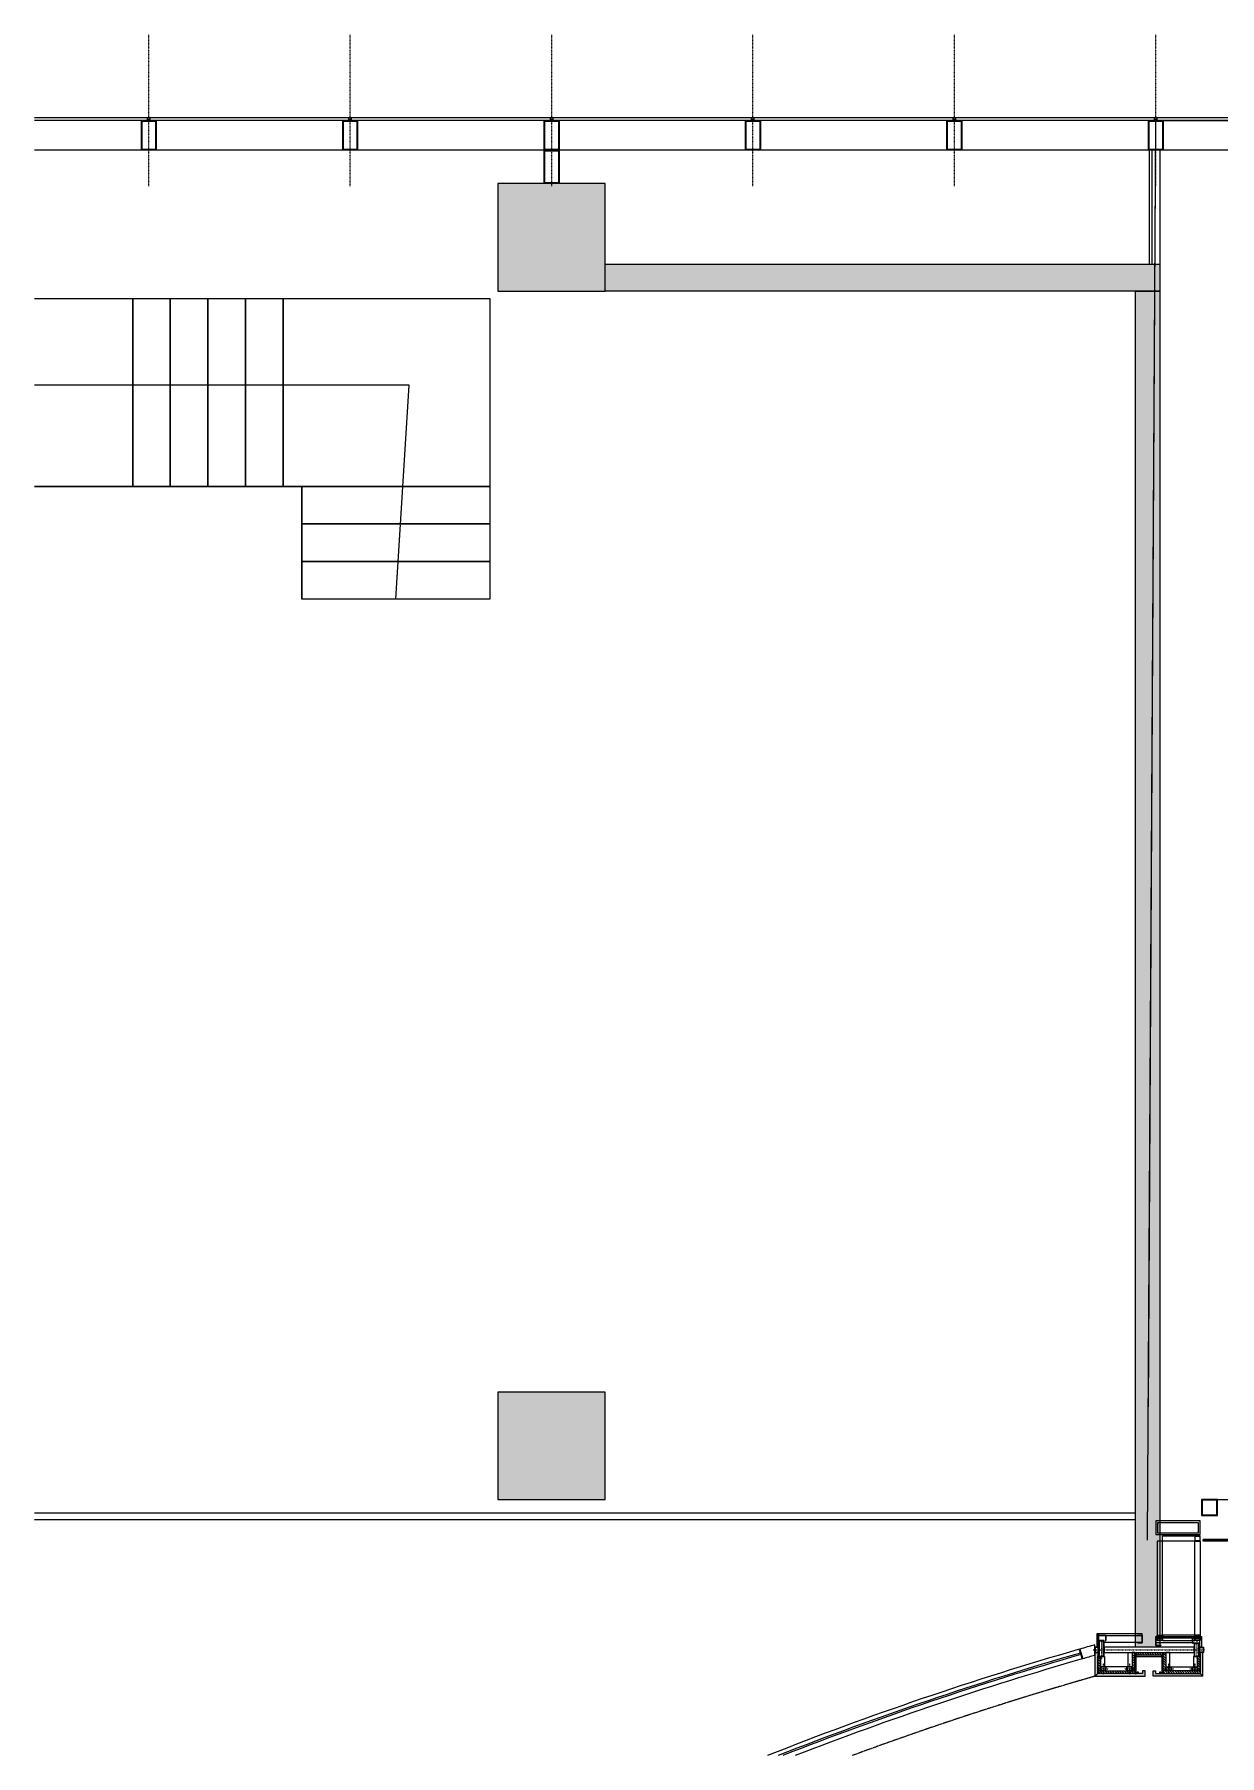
# Model space of a CAD drawing. Header units: inches. Extents: x 19839 to 37459, y -6108 to 838.
# Drawn here: x 33058 to 33940, y -4629 to -3347 of the extents above; entities that cross this region are included whole.
import ezdxf

# ---------------------------------------------------------------- set-up
doc = ezdxf.new("R2010")
doc.units = ezdxf.units.IN
doc.header["$MEASUREMENT"] = 0
for name, pattern in [('DASHDOTX2', [50.8, 25.4, -12.7, 0, -12.7]), ('DASHED2', [0.375, 0.25, -0.125]), ('HIDDEN', [0.375, 0.25, -0.125])]:
    doc.linetypes.add(name, pattern=pattern)
for name, color, linetype in [('0-lns-vlf', 9, 'Continuous'), ('01_Existing Wall Hatch', 251, 'Continuous'), ('192L00F11-S$1$2-sps-rcn', 2, 'Continuous'), ('2-SPS-ALC', 3, 'Continuous'), ('2-sps-stc', 3, 'Continuous'), ('2-SPS-VLF', 11, 'Continuous'), ('3-opn-gls', 4, 'Continuous'), ('4-fns-swf', 13, 'Continuous'), ('AVM-AHSAP-PRO TARAMA', 250, 'Continuous'), ('AVM-AHSAP-PRO0.1', 1, 'Continuous'), ('AVM-AYDINLATMA', 3, 'Continuous'), ('AVM-CELIK-PROFIL0.1', 1, 'Continuous'), ('AVM-DUV-ALCIPAN-PROFIL0.1', 1, 'Continuous'), ('AVM-DUV-ALCIPAN0.2', 2, 'Continuous'), ('AVM-GORUNUS-USTTE-HIDDEN', 251, 'HIDDEN'), ('AVM-TASYUNU-BATT0.2', 2, 'BATTING'), ('AVM100_02_CELIK PROFIL0.2', 2, 'Continuous'), ('AVM100_02_CELIK-PROFIL', 251, 'Continuous'), ('AVM100_02_CELIK-PROFIL VITRIN', 2, 'Continuous'), ('AVM100_02_DUVAR-ALCIPAN0075', 24, 'Continuous'), ('AVM100_02_DUVAR_MASIF19CM', 3, 'Continuous'), ('AVM100_02_KAPEN-CAM-GORUNUS', 253, 'Continuous'), ('AVM100_CEPHE_CELIK-TASIYICI-DUSEY', 2, 'Continuous'), ('AVM100_CEPHE_CELIK-TASIYICI-YATAY', 112, 'Continuous'), ('AVM20-AHSAP KAPLAMA02', 252, 'Continuous'), ('AVM5-AKS-CELIK0.15', 11, 'DASHDOTX2'), ('DUVAR', 3, 'Continuous')]:
    doc.layers.add(name, color=color, linetype=linetype)
doc.layers.add('m_Merdiven', color=6, linetype='Continuous', lineweight=5)
doc.linetypes.add('BATTING', pattern='A,0.00254,-2.54,[134,ltypeshp.shx,S=2.54,R=0,X=-2.54,Y=0],-5.08,[134,ltypeshp.shx,S=2.54,R=180,X=2.54,Y=0],-2.54', length=10.16254)

# ---------------------------------------------------------------- blocks, each defined once
blk = doc.blocks.new('asma 2')
at = {"layer": '01_Existing Wall Hatch'}
h = blk.add_hatch(color=0, dxfattribs=at)
h.dxf.hatch_style = 1
h.paths.add_polyline_path([(37903.7, 4634), (37823.7, 4634), (37823.7, 4554), (37903.7, 4554)])
h = blk.add_hatch(color=0, dxfattribs=at)
h.dxf.hatch_style = 1
h.paths.add_polyline_path([(37903.7, 4574), (38316.7, 4574), (38316.7, 4554), (37903.7, 4554)])
h = blk.add_hatch(color=0, dxfattribs=at)
h.dxf.hatch_style = 1
h.paths.add_polyline_path([(38298.7, 4554), (38316.7, 4554), (38316.7, 3544), (38298.7, 3544)])
h = blk.add_hatch(color=0, dxfattribs=at)
h.dxf.hatch_style = 1
h.paths.add_polyline_path([(37903.7, 3734), (37823.7, 3734), (37823.7, 3654), (37903.7, 3654)])
at = {"layer": 'AVM20-AHSAP KAPLAMA02'}
for points in [[(38268.7, 3522.5), (38268.7, 3540), (38270.6, 3540), (38270.6, 3524.4)], [(38298.2, 3524.4), (38299.2, 3524.4), (38299.2, 3538), (38298.2, 3538)], [(38318.2, 3537), (38318.2, 3538), (38299.2, 3538), (38299.2, 3537)], [(38318.2, 3524.4), (38319.2, 3524.4), (38319.2, 3538), (38318.2, 3538)], [(38348.7, 3522.5), (38348.7, 3540), (38346.8, 3540), (38346.8, 3524.4)], [(38303.8, 3526.3), (38303.8, 3524.4), (38270.6, 3524.4), (38268.7, 3522.5), (38305.7, 3522.5), (38305.7, 3526.3)], [(38311.7, 3526.3), (38313.6, 3526.3), (38313.6, 3524.4), (38346.8, 3524.4), (38348.7, 3522.5), (38311.7, 3522.5)]]:
    blk.add_hatch(color=0, dxfattribs=at).paths.add_polyline_path(points)
at = {"color": 0}
for p, q in [((38349.2, 3624.3, 0), (38349.1, 3624.2, 0)), ((38349.1, 3623, 0), (38349.1, 3624.2, 0)), ((38404.8, 3623.7), (38349.1, 3623.7)), ((38404.8, 3623.5), (38349.1, 3623.5)), ((38349.2, 3622.9, 0), (38349.1, 3623, 0)), ((38404.7, 3624.3), (38349.2, 3624.3)), ((38404.7, 3622.9), (38349.2, 3622.9))]:
    blk.add_line(p, q, dxfattribs=at)
at = {"layer": '0-lns-vlf', "color": 0, "linetype": 'DASHED2', "ltscale": 0.05}
for p, q in [((37563.7, 4632, 0), (37563.7, 4745.1, 0)), ((37713.7, 4632, 0), (37713.7, 4745.1, 0)), ((37863.8, 4632, 0), (37863.8, 4745.1, 0)), ((38013.7, 4632, 0), (38013.7, 4745.1, 0)), ((38163.7, 4632, 0), (38163.7, 4745.1, 0)), ((38313.7, 4632, 0), (38313.7, 4745.1, 0))]:
    blk.add_line(p, q, dxfattribs=at)
at = {"layer": '192L00F11-S$1$2-sps-rcn', "color": 0}
for p, q in [((37823.7, 4634, 0), (37823.7, 4554, 0)), ((37903.7, 4634, 0), (37823.7, 4634, 0)), ((37903.7, 4554, 0), (37903.7, 4634, 0)), ((37823.7, 4554, 0), (37903.7, 4554, 0)), ((37823.7, 3734, 0), (37823.7, 3654, 0)), ((37903.7, 3734, 0), (37823.7, 3734, 0)), ((37903.7, 3654, 0), (37903.7, 3734, 0)), ((37823.7, 3654, 0), (37903.7, 3654, 0))]:
    blk.add_line(p, q, dxfattribs=at)
at = {"layer": '2-SPS-ALC', "color": 0}
for p, q in [((37558.2, 4681, 0), (37569.2, 4681, 0)), ((37558.2, 4659, 0), (37558.2, 4681, 0)), ((37558.7, 4680.5, 0), (37568.7, 4680.5, 0)), ((37558.7, 4659.5, 0), (37558.7, 4680.5, 0)), ((37568.7, 4680.5, 0), (37568.7, 4659.5, 0)), ((37569.2, 4681, 0), (37569.2, 4659, 0)), ((37708.2, 4681, 0), (37719.2, 4681, 0)), ((37708.2, 4659, 0), (37708.2, 4681, 0)), ((37708.7, 4680.5, 0), (37718.7, 4680.5, 0)), ((37708.7, 4659.5, 0), (37708.7, 4680.5, 0)), ((37718.7, 4680.5, 0), (37718.7, 4659.5, 0)), ((37719.2, 4681, 0), (37719.2, 4659, 0)), ((37858.3, 4659, 0), (37858.3, 4681, 0)), ((37858.3, 4681, 0), (37869.3, 4681, 0)), ((37858.8, 4680.5, 0), (37868.8, 4680.5, 0)), ((37858.8, 4659.5, 0), (37858.8, 4680.5, 0)), ((37868.8, 4680.5, 0), (37868.8, 4659.5, 0)), ((37869.3, 4681, 0), (37869.3, 4659, 0)), ((38008.2, 4681, 0), (38019.2, 4681, 0)), ((38008.2, 4659, 0), (38008.2, 4681, 0)), ((38008.7, 4680.5, 0), (38018.7, 4680.5, 0)), ((38008.7, 4659.5, 0), (38008.7, 4680.5, 0)), ((38018.7, 4680.5, 0), (38018.7, 4659.5, 0)), ((38019.2, 4681, 0), (38019.2, 4659, 0)), ((38158.2, 4681, 0), (38169.2, 4681, 0)), ((38158.2, 4659, 0), (38158.2, 4681, 0)), ((38158.7, 4680.5, 0), (38168.7, 4680.5, 0)), ((38158.7, 4659.5, 0), (38158.7, 4680.5, 0)), ((38168.7, 4680.5, 0), (38168.7, 4659.5, 0)), ((38169.2, 4681, 0), (38169.2, 4659, 0)), ((38308.2, 4681, 0), (38319.2, 4681, 0)), ((38308.2, 4659, 0), (38308.2, 4681, 0)), ((38308.7, 4680.5, 0), (38318.7, 4680.5, 0)), ((38308.7, 4659.5, 0), (38308.7, 4680.5, 0)), ((38318.7, 4680.5, 0), (38318.7, 4659.5, 0)), ((38319.2, 4681, 0), (38319.2, 4659, 0)), ((37569.2, 4659, 0), (37558.2, 4659, 0)), ((37568.7, 4659.5, 0), (37558.7, 4659.5, 0)), ((37719.2, 4659, 0), (37708.2, 4659, 0)), ((37718.7, 4659.5, 0), (37708.7, 4659.5, 0)), ((37869.3, 4659, 0), (37858.3, 4659, 0)), ((37868.8, 4659.5, 0), (37858.8, 4659.5, 0)), ((38019.2, 4659, 0), (38008.2, 4659, 0)), ((38018.7, 4659.5, 0), (38008.7, 4659.5, 0)), ((38169.2, 4659, 0), (38158.2, 4659, 0)), ((38168.7, 4659.5, 0), (38158.7, 4659.5, 0)), ((38319.2, 4659, 0), (38308.2, 4659, 0)), ((38318.7, 4659.5, 0), (38308.7, 4659.5, 0))]:
    blk.add_line(p, q, dxfattribs=at)
at = {"layer": '2-sps-stc', "color": 0}
for p, q in [((37858.3, 4659, 0), (37869.3, 4659, 0)), ((37858.3, 4634, 0), (37858.3, 4659, 0)), ((37858.8, 4658.5, 0), (37868.8, 4658.5, 0)), ((37858.8, 4634.5, 0), (37858.8, 4658.5, 0)), ((37868.8, 4658.5, 0), (37868.8, 4634.5, 0)), ((37869.3, 4659, 0), (37869.3, 4634, 0)), ((37869.3, 4634, 0), (37858.3, 4634, 0)), ((37868.8, 4634.5, 0), (37858.8, 4634.5, 0)), ((37478.5, 3644, 0), (38298.7, 3644, 0)), ((37478.5, 3639, 0), (38298.7, 3639, 0))]:
    blk.add_line(p, q, dxfattribs=at)
at = {"layer": '2-SPS-VLF', "color": 0, "linetype": 'ByBlock'}
blk.add_line((40720.8, 4659, 0), (37478.5, 4659, 0), dxfattribs=at)
at = {"layer": '3-opn-gls', "color": 0}
for p, q in [((40744.8, 4683, 0), (37478.5, 4683, 0)), ((40742.8, 4681, 0), (37478.5, 4681, 0)), ((37562.7, 4681, 0), (37562.7, 4683, 0)), ((37564.7, 4681, 0), (37564.7, 4683, 0)), ((37712.7, 4681, 0), (37712.7, 4683, 0)), ((37714.7, 4681, 0), (37714.7, 4683, 0)), ((37862.8, 4681, 0), (37862.8, 4683, 0)), ((37864.8, 4681, 0), (37864.8, 4683, 0)), ((38012.7, 4681, 0), (38012.7, 4683, 0)), ((38014.7, 4681, 0), (38014.7, 4683, 0)), ((38162.7, 4681, 0), (38162.7, 4683, 0)), ((38164.7, 4681, 0), (38164.7, 4683, 0)), ((38312.7, 4681, 0), (38312.7, 4683, 0)), ((38314.7, 4681, 0), (38314.7, 4683, 0))]:
    blk.add_line(p, q, dxfattribs=at)
at = {"layer": '4-fns-swf', "color": 0}
for p, q in [((38308.7, 4659, 0), (38308.7, 4574, 0)), ((38310.7, 4659, 0), (38310.7, 4574, 0)), ((38316.7, 4659, 0), (38316.7, 4574, 0)), ((38316.7, 4659, 0), (38316.7, 4574, 0))]:
    blk.add_line(p, q, dxfattribs=at)
at = {"layer": 'AVM-AHSAP-PRO TARAMA', "color": 0}
for p, q in [((38298.2, 3536.9, 0), (38296.2, 3538.9, 0)), ((38298.2, 3538.7, 0), (38297, 3540, 0)), ((38300, 3538, 0), (38298.2, 3539.7, 0)), ((38301.8, 3538, 0), (38299.8, 3540, 0)), ((38303.6, 3538, 0), (38301.6, 3540, 0)), ((38305.4, 3538, 0), (38303.4, 3540, 0)), ((38307.2, 3538, 0), (38305.2, 3540, 0)), ((38309, 3538, 0), (38307, 3540, 0)), ((38310.8, 3538, 0), (38308.8, 3540, 0)), ((38312.6, 3538, 0), (38310.6, 3540, 0)), ((38314.4, 3538, 0), (38312.4, 3540, 0)), ((38316.2, 3538, 0), (38314.2, 3540, 0)), ((38318, 3538, 0), (38316, 3540, 0)), ((38319.2, 3538.5, 0), (38317.8, 3540, 0)), ((38321.2, 3537.5, 0), (38319.2, 3539.5, 0)), ((38321.2, 3539.3, 0), (38320.6, 3540, 0)), ((38272.6, 3534.8, 0), (38270.6, 3536.8, 0)), ((38272.6, 3533, 0), (38270.6, 3535, 0)), ((38272.6, 3531.2, 0), (38270.6, 3533.2, 0)), ((38272.6, 3529.4, 0), (38270.6, 3531.4, 0)), ((38272.6, 3527.6, 0), (38270.6, 3529.6, 0)), ((38272.1, 3526.4, 0), (38270.6, 3527.8, 0)), ((38272.3, 3524.4, 0), (38270.6, 3526, 0)), ((38274.1, 3524.4, 0), (38272.1, 3526.4, 0)), ((38272.6, 3536.6, 0), (38272.3, 3537, 0)), ((38275.9, 3524.4, 0), (38273.9, 3526.4, 0)), ((38277.7, 3524.4, 0), (38275.7, 3526.4, 0)), ((38279.5, 3524.4, 0), (38277.5, 3526.4, 0)), ((38281.3, 3524.4, 0), (38279.3, 3526.4, 0)), ((38283.1, 3524.4, 0), (38281.1, 3526.4, 0)), ((38284.9, 3524.4, 0), (38282.9, 3526.4, 0)), ((38286.7, 3524.4, 0), (38284.7, 3526.4, 0)), ((38288.5, 3524.4, 0), (38286.5, 3526.4, 0)), ((38290.3, 3524.4, 0), (38288.3, 3526.4, 0)), ((38292.1, 3524.4, 0), (38290.1, 3526.4, 0)), ((38293.9, 3524.4, 0), (38291.9, 3526.4, 0)), ((38295.7, 3524.4, 0), (38293.7, 3526.4, 0)), ((38297.5, 3524.4, 0), (38295.5, 3526.4, 0)), ((38298.2, 3535.1, 0), (38296.2, 3537.1, 0)), ((38298.2, 3533.3, 0), (38296.2, 3535.3, 0)), ((38298.2, 3531.5, 0), (38296.2, 3533.5, 0)), ((38298.2, 3529.7, 0), (38296.2, 3531.7, 0)), ((38298.2, 3528, 0), (38296.2, 3530, 0)), ((38298, 3526.4, 0), (38296.2, 3528.2, 0)), ((38296.2, 3526.4, 0), (38296.2, 3526.4, 0)), ((38298.2, 3525.4, 0), (38297.2, 3526.4, 0)), ((38321.2, 3535.7, 0), (38319.2, 3537.7, 0)), ((38321.2, 3533.9, 0), (38319.2, 3535.9, 0)), ((38321.2, 3532.1, 0), (38319.2, 3534.1, 0)), ((38321.2, 3530.3, 0), (38319.2, 3532.3, 0)), ((38321.2, 3528.5, 0), (38319.2, 3530.5, 0)), ((38321.2, 3526.7, 0), (38319.2, 3528.7, 0)), ((38319.8, 3526.4, 0), (38319.2, 3526.9, 0)), ((38320.8, 3524.4, 0), (38319.2, 3525.9, 0)), ((38322.6, 3524.4, 0), (38320.6, 3526.4, 0)), ((38324.4, 3524.4, 0), (38322.4, 3526.4, 0)), ((38326.2, 3524.4, 0), (38324.2, 3526.4, 0)), ((38328, 3524.4, 0), (38326, 3526.4, 0)), ((38329.8, 3524.4, 0), (38327.8, 3526.4, 0)), ((38331.6, 3524.4, 0), (38329.6, 3526.4, 0)), ((38333.4, 3524.4, 0), (38331.4, 3526.4, 0)), ((38335.2, 3524.4, 0), (38333.2, 3526.4, 0)), ((38337, 3524.4, 0), (38335, 3526.4, 0)), ((38338.8, 3524.4, 0), (38336.8, 3526.4, 0)), ((38340.6, 3524.4, 0), (38338.6, 3526.4, 0)), ((38342.4, 3524.4, 0), (38340.4, 3526.4, 0)), ((38344.1, 3524.4, 0), (38342.1, 3526.4, 0)), ((38345.9, 3524.4, 0), (38343.9, 3526.4, 0)), ((38346.8, 3534.2, 0), (38344.8, 3536.2, 0)), ((38346.8, 3532.4, 0), (38344.8, 3534.4, 0)), ((38346.8, 3530.6, 0), (38344.8, 3532.6, 0)), ((38346.8, 3528.8, 0), (38344.8, 3530.8, 0)), ((38346.8, 3527, 0), (38344.8, 3529, 0)), ((38345.7, 3526.4, 0), (38344.8, 3527.3, 0)), ((38346.8, 3525.3, 0), (38345.7, 3526.4, 0)), ((38346.8, 3536, 0), (38345.9, 3537, 0))]:
    blk.add_line(p, q, dxfattribs=at)
at = {"layer": 'AVM-AHSAP-PRO0.1', "color": 0}
for p, q in [((38268.7, 3522.5, 0), (38268.7, 3540, 0)), ((38268.7, 3540, 0), (38268.7, 3540, 0)), ((38268.7, 3540, 0), (38268.7, 3540, 0)), ((38268.7, 3540, 0), (38270.6, 3540, 0)), ((38270.6, 3540, 0), (38270.6, 3524.4, 0)), ((38298.2, 3540, 0), (38296.2, 3540, 0)), ((38296.2, 3540, 0), (38296.2, 3526.4, 0)), ((38298.2, 3540, 0), (38319.2, 3540, 0)), ((38298.2, 3538, 0), (38298.2, 3540, 0)), ((38298.2, 3526.4, 0), (38298.2, 3540, 0)), ((38299.2, 3538, 0), (38298.2, 3538, 0)), ((38298.2, 3538, 0), (38298.2, 3524.4, 0)), ((38319.2, 3538, 0), (38298.2, 3538, 0)), ((38318.2, 3538, 0), (38299.2, 3538, 0)), ((38299.2, 3538, 0), (38299.2, 3537, 0)), ((38299.2, 3524.4, 0), (38299.2, 3538, 0)), ((38318.2, 3537, 0), (38318.2, 3538, 0)), ((38319.2, 3538, 0), (38318.2, 3538, 0)), ((38318.2, 3538, 0), (38318.2, 3524.4, 0)), ((38319.2, 3540, 0), (38319.2, 3538, 0)), ((38319.2, 3526.4, 0), (38319.2, 3540, 0)), ((38319.2, 3540, 0), (38321.2, 3540, 0)), ((38319.2, 3524.4, 0), (38319.2, 3538, 0)), ((38321.2, 3540, 0), (38321.2, 3526.4, 0)), ((38348.7, 3540, 0), (38346.8, 3540, 0)), ((38346.8, 3540, 0), (38346.8, 3524.4, 0)), ((38348.7, 3522.5, 0), (38348.7, 3540, 0)), ((38348.7, 3540, 0), (38348.7, 3540, 0)), ((38348.7, 3540, 0), (38348.7, 3540, 0)), ((38270.6, 3526.4, 0), (38270.6, 3537, 0)), ((38270.6, 3537, 0), (38272.6, 3537, 0)), ((38272.6, 3526.4, 0), (38270.6, 3526.4, 0)), ((38270.6, 3526.4, 0), (38298.2, 3526.4, 0)), ((38270.6, 3524.4, 0), (38270.6, 3526.4, 0)), ((38272.6, 3537, 0), (38272.6, 3526.4, 0)), ((38296.2, 3526.4, 0), (38298.2, 3526.4, 0)), ((38298.2, 3526.4, 0), (38298.2, 3524.4, 0)), ((38299.2, 3537, 0), (38318.2, 3537, 0)), ((38303.8, 3526.3, 0), (38303.8, 3524.4, 0)), ((38305.7, 3526.3, 0), (38303.8, 3526.3, 0)), ((38305.7, 3522.5, 0), (38305.7, 3526.3, 0)), ((38311.7, 3526.3, 0), (38313.6, 3526.3, 0)), ((38311.7, 3522.5, 0), (38311.7, 3526.3, 0)), ((38313.6, 3526.3, 0), (38313.6, 3524.4, 0)), ((38321.2, 3526.4, 0), (38319.2, 3526.4, 0)), ((38346.8, 3526.4, 0), (38319.2, 3526.4, 0)), ((38319.2, 3526.4, 0), (38319.2, 3524.4, 0)), ((38346.8, 3537, 0), (38344.8, 3537, 0)), ((38344.8, 3537, 0), (38344.8, 3526.4, 0)), ((38344.8, 3526.4, 0), (38346.8, 3526.4, 0)), ((38346.8, 3526.4, 0), (38346.8, 3537, 0)), ((38346.8, 3524.4, 0), (38346.8, 3526.4, 0)), ((38270.6, 3524.4, 0), (38268.7, 3522.5, 0)), ((38270.6, 3524.4, 0), (38268.7, 3522.5, 0)), ((38268.7, 3522.5, 0), (38268.7, 3522.5, 0)), ((38268.7, 3522.5, 0), (38268.7, 3522.5, 0)), ((38268.7, 3522.5, 0), (38268.7, 3522.5, 0)), ((38268.7, 3522.5, 0), (38268.7, 3522.5, 0)), ((38268.7, 3522.5, 0), (38268.7, 3522.5, 0)), ((38268.7, 3522.5, 0), (38268.7, 3522.5, 0)), ((38268.7, 3522.5, 0), (38305.7, 3522.5, 0)), ((38270.6, 3524.4, 0), (38270.6, 3524.4, 0)), ((38298.2, 3524.4, 0), (38270.6, 3524.4, 0)), ((38303.8, 3524.4, 0), (38270.6, 3524.4, 0)), ((38270.6, 3524.4, 0), (38270.6, 3524.4, 0)), ((38298.2, 3524.4, 0), (38299.2, 3524.4, 0)), ((38305.7, 3522.5, 0), (38305.7, 3522.5, 0)), ((38305.7, 3522.5, 0), (38305.7, 3522.5, 0)), ((38348.7, 3522.5, 0), (38311.7, 3522.5, 0)), ((38311.7, 3522.5, 0), (38311.7, 3522.5, 0)), ((38311.7, 3522.5, 0), (38311.7, 3522.5, 0)), ((38313.6, 3524.4, 0), (38346.8, 3524.4, 0)), ((38318.2, 3524.4, 0), (38319.2, 3524.4, 0)), ((38319.2, 3524.4, 0), (38346.8, 3524.4, 0)), ((38346.8, 3524.4, 0), (38346.8, 3524.4, 0)), ((38346.8, 3524.4, 0), (38348.7, 3522.5, 0)), ((38346.8, 3524.4, 0), (38346.8, 3524.4, 0)), ((38346.8, 3524.4, 0), (38348.7, 3522.5, 0)), ((38348.7, 3522.5, 0), (38348.7, 3522.5, 0)), ((38348.7, 3522.5, 0), (38348.7, 3522.5, 0)), ((38348.7, 3522.5, 0), (38348.7, 3522.5, 0)), ((38348.7, 3522.5, 0), (38348.7, 3522.5, 0)), ((38348.7, 3522.5, 0), (38348.7, 3522.5, 0)), ((38348.7, 3522.5, 0), (38348.7, 3522.5, 0))]:
    blk.add_line(p, q, dxfattribs=at)
at = {"layer": 'AVM-AYDINLATMA', "color": 0}
for centre in [(38300.2, 3525.2, 0), (38317.2, 3525.2, 0)]:
    blk.add_circle(centre, 0.5, dxfattribs=at)
at = {"layer": 'AVM-CELIK-PROFIL0.1', "color": 0}
for p, q in [((38275.2, 3549, 0), (38271.2, 3549, 0)), ((38271.2, 3549, 0), (38271.2, 3537, 0)), ((38274.8, 3548.6, 0), (38271.6, 3548.6, 0)), ((38271.6, 3548.6, 0), (38271.6, 3537.4, 0)), ((38274.8, 3537.4, 0), (38274.8, 3548.6, 0)), ((38275.2, 3537, 0), (38275.2, 3549, 0)), ((38342.2, 3544, 0), (38275.2, 3544, 0)), ((38275.2, 3544, 0), (38275.2, 3540, 0)), ((38275.2, 3540, 0), (38342.2, 3540, 0)), ((38293.2, 3529.4, 0), (38293.2, 3540, 0)), ((38293.2, 3540, 0), (38296.2, 3540, 0)), ((38296.2, 3540, 0), (38296.2, 3529.4, 0)), ((38324.2, 3540, 0), (38321.2, 3540, 0)), ((38321.2, 3540, 0), (38321.2, 3529.4, 0)), ((38324.2, 3529.4, 0), (38324.2, 3540, 0)), ((38346.2, 3547, 0), (38342.2, 3547, 0)), ((38342.2, 3547, 0), (38342.2, 3537, 0)), ((38342.2, 3540, 0), (38342.2, 3544, 0)), ((38345.8, 3546.6, 0), (38342.6, 3546.6, 0)), ((38342.6, 3546.6, 0), (38342.6, 3537.4, 0)), ((38345.8, 3537.4, 0), (38345.8, 3546.6, 0)), ((38346.2, 3537, 0), (38346.2, 3547, 0)), ((38271.2, 3537, 0), (38275.2, 3537, 0)), ((38271.6, 3537.4, 0), (38274.8, 3537.4, 0)), ((38272.6, 3537, 0), (38275.6, 3537, 0)), ((38272.6, 3529.4, 0), (38272.6, 3537, 0)), ((38276.6, 3529.4, 0), (38272.6, 3529.4, 0)), ((38272.6, 3529.4, 0), (38272.6, 3526.4, 0)), ((38275.6, 3529.4, 0), (38272.6, 3529.4, 0)), ((38272.6, 3526.4, 0), (38276.6, 3526.4, 0)), ((38276.3, 3529.1, 0), (38272.9, 3529.1, 0)), ((38272.9, 3529.1, 0), (38272.9, 3526.7, 0)), ((38272.9, 3526.7, 0), (38276.3, 3526.7, 0)), ((38275.6, 3537, 0), (38275.6, 3529.4, 0)), ((38276.3, 3526.7, 0), (38276.3, 3529.1, 0)), ((38276.6, 3526.4, 0), (38276.6, 3529.4, 0)), ((38292.2, 3529.4, 0), (38276.6, 3529.4, 0)), ((38276.6, 3529.4, 0), (38276.6, 3526.4, 0)), ((38276.6, 3526.4, 0), (38292.2, 3526.4, 0)), ((38296.2, 3529.4, 0), (38292.2, 3529.4, 0)), ((38292.2, 3529.4, 0), (38292.2, 3526.4, 0)), ((38292.2, 3526.4, 0), (38292.2, 3529.4, 0)), ((38292.2, 3526.4, 0), (38296.2, 3526.4, 0)), ((38295.9, 3529.1, 0), (38292.5, 3529.1, 0)), ((38292.5, 3529.1, 0), (38292.5, 3526.7, 0)), ((38292.5, 3526.7, 0), (38295.9, 3526.7, 0)), ((38296.2, 3529.4, 0), (38293.2, 3529.4, 0)), ((38295.9, 3526.7, 0), (38295.9, 3529.1, 0)), ((38296.2, 3526.4, 0), (38296.2, 3529.4, 0)), ((38321.2, 3526.4, 0), (38321.2, 3529.4, 0)), ((38321.2, 3529.4, 0), (38325.2, 3529.4, 0)), ((38321.2, 3529.4, 0), (38324.2, 3529.4, 0)), ((38325.2, 3526.4, 0), (38321.2, 3526.4, 0)), ((38321.5, 3526.7, 0), (38321.5, 3529.1, 0)), ((38321.5, 3529.1, 0), (38324.9, 3529.1, 0)), ((38324.9, 3526.7, 0), (38321.5, 3526.7, 0)), ((38324.9, 3529.1, 0), (38324.9, 3526.7, 0)), ((38325.2, 3529.4, 0), (38325.2, 3526.4, 0)), ((38325.2, 3526.4, 0), (38325.2, 3529.4, 0)), ((38325.2, 3529.4, 0), (38340.8, 3529.4, 0)), ((38340.8, 3526.4, 0), (38325.2, 3526.4, 0)), ((38340.8, 3526.4, 0), (38340.8, 3529.4, 0)), ((38340.8, 3529.4, 0), (38344.8, 3529.4, 0)), ((38340.8, 3529.4, 0), (38340.8, 3526.4, 0)), ((38344.8, 3526.4, 0), (38340.8, 3526.4, 0)), ((38341.1, 3526.7, 0), (38341.1, 3529.1, 0)), ((38341.1, 3529.1, 0), (38344.5, 3529.1, 0)), ((38344.5, 3526.7, 0), (38341.1, 3526.7, 0)), ((38344.8, 3537, 0), (38341.8, 3537, 0)), ((38341.8, 3537, 0), (38341.8, 3529.4, 0)), ((38341.8, 3529.4, 0), (38344.8, 3529.4, 0)), ((38342.2, 3537, 0), (38346.2, 3537, 0)), ((38342.6, 3537.4, 0), (38345.8, 3537.4, 0)), ((38344.5, 3529.1, 0), (38344.5, 3526.7, 0)), ((38344.8, 3529.4, 0), (38344.8, 3537, 0)), ((38344.8, 3529.4, 0), (38344.8, 3526.4, 0))]:
    blk.add_line(p, q, dxfattribs=at)
at = {"layer": 'AVM-DUV-ALCIPAN-PROFIL0.1', "color": 0}
for p, q in [((38276.5, 3552.7, 0), (38271, 3552.7, 0)), ((38271, 3552.7, 0), (38271, 3549, 0)), ((38271.1, 3549, 0), (38271.1, 3552.6, 0)), ((38271.1, 3552.6, 0), (38276.4, 3552.6, 0)), ((38276.4, 3552.6, 0), (38276.4, 3549, 0)), ((38276.5, 3549, 0), (38276.5, 3552.7, 0)), ((38300, 3552.2, 0), (38300, 3552.7, 0)), ((38300, 3552.7, 0), (38303.7, 3552.7, 0)), ((38300.1, 3552.2, 0), (38300, 3552.2, 0)), ((38303.7, 3552.6, 0), (38300.1, 3552.6, 0)), ((38300.1, 3552.6, 0), (38300.1, 3552.2, 0)), ((38300.1, 3552.2, 0), (38300.1, 3552.2, 0)), ((38303.7, 3552.7, 0), (38303.7, 3547.2, 0)), ((38303.7, 3547.2, 0), (38303.7, 3552.6, 0)), ((38317.4, 3550.7, 0), (38313.7, 3550.7, 0)), ((38313.7, 3550.7, 0), (38313.7, 3545.2, 0)), ((38313.8, 3545.2, 0), (38313.8, 3550.6, 0)), ((38313.8, 3550.6, 0), (38317.4, 3550.6, 0)), ((38317.4, 3550.2, 0), (38317.4, 3550.7, 0)), ((38317.4, 3550.6, 0), (38317.4, 3550.2, 0)), ((38346.5, 3550.7, 0), (38341, 3550.7, 0)), ((38341, 3550.7, 0), (38341, 3547, 0)), ((38341.1, 3547, 0), (38341.1, 3550.6, 0)), ((38341.1, 3550.6, 0), (38346.4, 3550.6, 0)), ((38346.4, 3550.6, 0), (38346.4, 3547, 0)), ((38346.5, 3547, 0), (38346.5, 3550.7, 0)), ((38271, 3549, 0), (38271.5, 3549, 0)), ((38271.5, 3549, 0), (38271.1, 3549, 0)), ((38271.5, 3549, 0), (38271.5, 3549, 0)), ((38276, 3549, 0), (38276, 3549, 0)), ((38276, 3549, 0), (38276.5, 3549, 0)), ((38276.4, 3549, 0), (38276, 3549, 0)), ((38276, 3549, 0), (38276, 3549, 0)), ((38300, 3547.2, 0), (38300, 3547.7, 0)), ((38300, 3547.7, 0), (38300.1, 3547.7, 0)), ((38303.7, 3547.2, 0), (38300, 3547.2, 0)), ((38300.1, 3547.7, 0), (38300.1, 3547.2, 0)), ((38300.1, 3547.2, 0), (38303.7, 3547.2, 0)), ((38313.7, 3545.2, 0), (38317.4, 3545.2, 0)), ((38317.4, 3545.2, 0), (38313.8, 3545.2, 0)), ((38317.4, 3550.2, 0), (38317.4, 3550.2, 0)), ((38317.4, 3550.2, 0), (38317.4, 3550.2, 0)), ((38317.4, 3545.2, 0), (38317.4, 3545.7, 0)), ((38317.4, 3545.7, 0), (38317.4, 3545.7, 0)), ((38317.4, 3545.7, 0), (38317.4, 3545.2, 0)), ((38341, 3547, 0), (38341.5, 3547, 0)), ((38341.5, 3547, 0), (38341.1, 3547, 0)), ((38341.5, 3547, 0), (38341.5, 3547, 0)), ((38346, 3547, 0), (38346, 3547, 0)), ((38346, 3547, 0), (38346.5, 3547, 0)), ((38346.4, 3547, 0), (38346, 3547, 0)), ((38346, 3547, 0), (38346, 3547, 0))]:
    blk.add_line(p, q, dxfattribs=at)
at = {"layer": 'AVM-DUV-ALCIPAN0.2', "color": 0}
for p, q in [((38271, 3553.9, 0), (38269.7, 3553.9, 0)), ((38269.7, 3553.9, 0), (38269.7, 3544, 0)), ((38303.7, 3553.9, 0), (38271, 3553.9, 0)), ((38271, 3553.9, 0), (38271, 3552.7, 0)), ((38271, 3544, 0), (38271, 3553.9, 0)), ((38271, 3552.7, 0), (38303.7, 3552.7, 0)), ((38303.7, 3552.7, 0), (38303.7, 3553.9, 0)), ((38313.7, 3550.7, 0), (38313.7, 3551.9, 0)), ((38313.7, 3551.9, 0), (38346.5, 3551.9, 0)), ((38346.5, 3550.7, 0), (38313.7, 3550.7, 0)), ((38346.5, 3551.9, 0), (38347.7, 3551.9, 0)), ((38346.5, 3544, 0), (38346.5, 3551.9, 0)), ((38346.5, 3551.9, 0), (38346.5, 3550.7, 0)), ((38347.7, 3551.9, 0), (38347.7, 3544, 0)), ((38269.7, 3544, 0), (38271, 3544, 0)), ((38347.7, 3544, 0), (38346.5, 3544, 0))]:
    blk.add_line(p, q, dxfattribs=at)
at = {"layer": 'AVM-GORUNUS-USTTE-HIDDEN', "color": 0}
blk.add_arc((38957.2, 1107.7, 0), 2511, 105.913, 110.2614, dxfattribs=at)
at = {"layer": 'AVM-TASYUNU-BATT0.2', "color": 0, "ltscale": 0.006}
for p, q in [((38303.7, 3547.4, 0), (38275.5, 3547.4, 0)), ((38313.7, 3547.4, 0), (38342, 3547.4, 0))]:
    blk.add_line(p, q, dxfattribs=at)
at = {"layer": 'AVM100_02_CELIK PROFIL0.2', "color": 0}
for p, q in [((38346.8, 3627, 0), (38342.8, 3627, 0)), ((38342.8, 3627, 0), (38342.8, 3623, 0)), ((38342.8, 3623, 0), (38346.8, 3623, 0)), ((38343, 3626.8, 0), (38346.6, 3626.8, 0)), ((38343, 3623.2, 0), (38343, 3626.8, 0)), ((38346.6, 3623.2, 0), (38343, 3623.2, 0)), ((38346.6, 3626.8, 0), (38346.6, 3623.2, 0)), ((38346.8, 3623, 0), (38346.8, 3627, 0)), ((38314.7, 3553, 0), (38318.7, 3553, 0)), ((38314.7, 3549, 0), (38314.7, 3553, 0)), ((38318.5, 3552.8, 0), (38314.9, 3552.8, 0)), ((38314.9, 3552.8, 0), (38314.9, 3549.2, 0)), ((38318.5, 3549.2, 0), (38318.5, 3552.8, 0)), ((38318.7, 3553, 0), (38318.7, 3549, 0)), ((38342.8, 3553, 0), (38346.8, 3553, 0)), ((38342.8, 3549, 0), (38342.8, 3553, 0)), ((38346.6, 3552.8, 0), (38343, 3552.8, 0)), ((38343, 3552.8, 0), (38343, 3549.2, 0)), ((38346.6, 3549.2, 0), (38346.6, 3552.8, 0)), ((38346.8, 3553, 0), (38346.8, 3549, 0)), ((38318.7, 3549, 0), (38314.7, 3549, 0)), ((38314.9, 3549.2, 0), (38318.5, 3549.2, 0)), ((38346.8, 3549, 0), (38342.8, 3549, 0)), ((38343, 3549.2, 0), (38346.6, 3549.2, 0))]:
    blk.add_line(p, q, dxfattribs=at)
at = {"layer": 'AVM100_02_CELIK-PROFIL', "color": 0}
for p, q in [((38318.7, 3623, 0), (38314.7, 3623, 0)), ((38314.7, 3623, 0), (38314.7, 3553, 0)), ((38318.7, 3627, 0), (38342.8, 3627, 0)), ((38318.7, 3623, 0), (38318.7, 3627, 0)), ((38318.7, 3553, 0), (38318.7, 3623, 0)), ((38342.8, 3623, 0), (38318.7, 3623, 0)), ((38342.8, 3627, 0), (38342.8, 3623, 0)), ((38342.8, 3623, 0), (38346.8, 3623, 0)), ((38342.8, 3553, 0), (38342.8, 3623, 0)), ((38346.8, 3623, 0), (38346.8, 3553, 0)), ((38314.7, 3553, 0), (38318.7, 3553, 0)), ((38342.8, 3553, 0), (38318.7, 3553, 0)), ((38318.7, 3553, 0), (38318.7, 3549, 0)), ((38346.8, 3553, 0), (38342.8, 3553, 0)), ((38342.8, 3549, 0), (38342.8, 3553, 0)), ((38318.7, 3549, 0), (38342.8, 3549, 0))]:
    blk.add_line(p, q, dxfattribs=at)
at = {"layer": 'AVM100_02_CELIK-PROFIL VITRIN', "color": 0}
for p, q in [((38271.2, 3544, 0), (38268.2, 3544, 0)), ((38268.2, 3544, 0), (38268.2, 3540, 0)), ((38268.2, 3540, 0), (38271.2, 3540, 0)), ((38270.9, 3543.7, 0), (38268.5, 3543.7, 0)), ((38268.5, 3543.7, 0), (38268.5, 3540.3, 0)), ((38268.5, 3540.3, 0), (38270.9, 3540.3, 0)), ((38270.9, 3540.3, 0), (38270.9, 3543.7, 0)), ((38271.2, 3540, 0), (38271.2, 3544, 0)), ((38346.2, 3540, 0), (38346.2, 3544, 0)), ((38346.2, 3544, 0), (38349.2, 3544, 0)), ((38349.2, 3540, 0), (38346.2, 3540, 0)), ((38346.5, 3540.3, 0), (38346.5, 3543.7, 0)), ((38346.5, 3543.7, 0), (38348.9, 3543.7, 0)), ((38348.9, 3540.3, 0), (38346.5, 3540.3, 0)), ((38348.9, 3543.7, 0), (38348.9, 3540.3, 0)), ((38349.2, 3544, 0), (38349.2, 3540, 0))]:
    blk.add_line(p, q, dxfattribs=at)
at = {"layer": 'AVM100_02_DUVAR-ALCIPAN0075', "color": 0}
for p, q in [((38313.7, 3638, 0), (38313.7, 3628, 0)), ((38346.8, 3638, 0), (38313.7, 3638, 0)), ((38313.7, 3628, 0), (38346.8, 3628, 0)), ((38315, 3636.7, 0), (38315, 3629.2, 0)), ((38345.6, 3636.7, 0), (38315, 3636.7, 0)), ((38315, 3629.2, 0), (38345.6, 3629.2, 0)), ((38345.6, 3629.2, 0), (38345.6, 3636.7, 0)), ((38346.8, 3628, 0), (38346.8, 3638, 0))]:
    blk.add_line(p, q, dxfattribs=at)
at = {"layer": 'AVM100_02_DUVAR_MASIF19CM', "color": 0}
for p, q in [((37903.7, 4554, 0), (37903.7, 4574, 0)), ((37903.7, 4554, 0), (37903.7, 4574, 0)), ((37903.7, 4574, 0), (38316.7, 4574, 0)), ((37903.7, 4554, 0), (37903.7, 4574, 0)), ((38316.7, 4574, 0), (38316.7, 4554, 0)), ((38316.7, 4554, 0), (37903.7, 4554, 0)), ((38298.7, 4554, 0), (38316.7, 4554, 0)), ((38298.7, 3544, 0), (38298.7, 4554, 0)), ((38316.7, 4554, 0), (38316.7, 3544, 0)), ((38316.7, 3544, 0), (38298.7, 3544, 0))]:
    blk.add_line(p, q, dxfattribs=at)
at = {"layer": 'AVM100_02_KAPEN-CAM-GORUNUS', "color": 0}
for p, q in [((38313.5, 4680.8, 0), (38307.3, 3623.7, 0)), ((38313.5, 4680.8, 0), (38308.1, 3723.1, 0)), ((39611.9, 4681.5, 0), (38313.5, 4680.8, 0)), ((38256.7, 3542.4, 0), (38258.8, 3535.2, 0)), ((38257.2, 3542.6, 0), (38259.3, 3535.3, 0)), ((38268.2, 3545.7, 0), (38268.2, 3537.9, 0))]:
    blk.add_line(p, q, dxfattribs=at)
for radius, start, end in [(2533.5, 106.05, 111.5978), (2530.6, 106.0501, 111.4313), (2529.4, 106.0502, 111.3619), (2533.5, 105.7797, 106.0386), (2526, 105.8278, 106.039), (2526, 106.0503, 111.1639)]:
    blk.add_arc((38957.2, 1107.7, 0), radius, start, end, dxfattribs=at)
at = {"layer": 'AVM100_CEPHE_CELIK-TASIYICI-DUSEY', "color": 0}
for p, q in [((38347.7, 3654, 0), (38347.7, 3642, 0)), ((38359.7, 3654, 0), (38347.7, 3654, 0)), ((38347.7, 3654, 0), (38347.7, 3642, 0)), ((38359.7, 3654, 0), (38347.7, 3654, 0)), ((38348.3, 3653.4, 0), (38348.3, 3642.6, 0)), ((38359.1, 3653.4, 0), (38348.3, 3653.4, 0)), ((38348.3, 3653.4, 0), (38348.3, 3642.6, 0)), ((38359.1, 3653.4, 0), (38348.3, 3653.4, 0)), ((38359.1, 3642.6, 0), (38359.1, 3653.4, 0)), ((38359.1, 3642.6, 0), (38359.1, 3653.4, 0)), ((38359.7, 3642, 0), (38359.7, 3654, 0)), ((38359.7, 3642, 0), (38359.7, 3654, 0)), ((38347.7, 3642, 0), (38359.7, 3642, 0)), ((38347.7, 3642, 0), (38359.7, 3642, 0)), ((38348.3, 3642.6, 0), (38359.1, 3642.6, 0)), ((38348.3, 3642.6, 0), (38359.1, 3642.6, 0))]:
    blk.add_line(p, q, dxfattribs=at)
at = {"layer": 'AVM100_CEPHE_CELIK-TASIYICI-YATAY', "color": 0}
blk.add_line((38358.7, 3654, 0), (38830.2, 3654, 0), dxfattribs=at)
blk.add_line((38358.7, 3654, 0), (38830.2, 3654, 0), dxfattribs=at)
at = {"layer": 'AVM5-AKS-CELIK0.15', "color": 0, "ltscale": 0.003}
for p, q in [((38267.2, 3542, 0), (38350.2, 3542, 0)), ((38273.2, 3549, 0), (38273.2, 3535, 0)), ((38344.2, 3549, 0), (38344.2, 3535, 0)), ((38270.6, 3527.9, 0), (38278.6, 3527.9, 0)), ((38274.6, 3531.9, 0), (38274.6, 3523.9, 0)), ((38290.2, 3527.9, 0), (38298.2, 3527.9, 0)), ((38294.2, 3531.9, 0), (38294.2, 3523.9, 0)), ((38319.2, 3527.9, 0), (38327.2, 3527.9, 0)), ((38323.2, 3531.9, 0), (38323.2, 3523.9, 0)), ((38338.8, 3527.9, 0), (38346.8, 3527.9, 0)), ((38342.8, 3531.9, 0), (38342.8, 3523.9, 0))]:
    blk.add_line(p, q, dxfattribs=at)
at = {"layer": 'DUVAR', "color": 0}
blk.add_line((37817.7, 4548, 0), (37817.7, 4332.5, 0), dxfattribs=at)
at = {"layer": 'm_Merdiven', "color": 0}
for p, q in [((37478.5, 4548.5, 0), (37817.7, 4548.5, 0)), ((37478.5, 4548.5, 0), (37551.7, 4548.5, 0)), ((37551.7, 4408.5, 0), (37551.7, 4548.5, 0)), ((37551.7, 4548.5, 0), (37551.7, 4408.5, 0)), ((37551.7, 4408.5, 0), (37551.7, 4548.5, 0)), ((37551.7, 4548.5, 0), (37579.7, 4548.5, 0)), ((37579.7, 4408.5, 0), (37579.7, 4548.5, 0)), ((37579.7, 4548.5, 0), (37579.7, 4408.5, 0)), ((37579.7, 4408.5, 0), (37579.7, 4548.5, 0)), ((37579.7, 4548.5, 0), (37607.7, 4548.5, 0)), ((37607.7, 4408.5, 0), (37607.7, 4548.5, 0)), ((37607.7, 4548.5, 0), (37607.7, 4408.5, 0)), ((37607.7, 4408.5, 0), (37607.7, 4548.5, 0)), ((37607.7, 4548.5, 0), (37635.7, 4548.5, 0)), ((37635.7, 4408.5, 0), (37635.7, 4548.5, 0)), ((37635.7, 4548.5, 0), (37635.7, 4408.5, 0)), ((37635.7, 4408.5, 0), (37635.7, 4548.5, 0)), ((37635.7, 4548.5, 0), (37663.7, 4548.5, 0)), ((37663.7, 4408.5, 0), (37663.7, 4548.5, 0)), ((37663.7, 4548.5, 0), (37663.7, 4408.5, 0)), ((37663.7, 4408.5, 0), (37663.7, 4548.5, 0)), ((37663.7, 4548.5, 0), (37817.7, 4548.5, 0)), ((37817.7, 4548.5, 0), (37817.7, 4408.5, 0)), ((37757.7, 4484, 0), (37478.5, 4484, 0)), ((37747.7, 4324.5, 0), (37757.7, 4484, 0)), ((37478.5, 4408.5, 0), (37687.7, 4408.5, 0)), ((37551.7, 4408.5, 0), (37478.5, 4408.5, 0)), ((37579.7, 4408.5, 0), (37551.7, 4408.5, 0)), ((37607.7, 4408.5, 0), (37579.7, 4408.5, 0)), ((37635.7, 4408.5, 0), (37607.7, 4408.5, 0)), ((37663.7, 4408.5, 0), (37635.7, 4408.5, 0)), ((37817.7, 4408.5, 0), (37663.7, 4408.5, 0)), ((37677.7, 4408.5, 0), (37677.7, 4324.5, 0)), ((37677.7, 4380.5, 0), (37677.7, 4408.5, 0)), ((37677.7, 4408.5, 0), (37817.7, 4408.5, 0)), ((37687.7, 4408.5, 0), (37817.7, 4408.5, 0)), ((37817.7, 4408.5, 0), (37817.7, 4380.5, 0)), ((37677.7, 4380.5, 0), (37817.7, 4380.5, 0)), ((37817.7, 4380.5, 0), (37677.7, 4380.5, 0)), ((37677.7, 4352.5, 0), (37677.7, 4380.5, 0)), ((37677.7, 4380.5, 0), (37817.7, 4380.5, 0)), ((37817.7, 4380.5, 0), (37817.7, 4352.5, 0)), ((37677.7, 4352.5, 0), (37817.7, 4352.5, 0)), ((37817.7, 4352.5, 0), (37677.7, 4352.5, 0)), ((37677.7, 4324.5, 0), (37677.7, 4352.5, 0)), ((37677.7, 4352.5, 0), (37817.7, 4352.5, 0)), ((37817.7, 4352.5, 0), (37817.7, 4324.5, 0)), ((37817.7, 4324.5, 0), (37677.7, 4324.5, 0))]:
    blk.add_line(p, q, dxfattribs=at)

msp = doc.modelspace()

# ---------------------------------------------------------------- block references
at = {"layer": '01_Existing Wall Hatch'}
msp.add_blockref('asma 2', (-4421, -8092.45, 0), dxfattribs=at)

doc.saveas('drawing.dxf')
